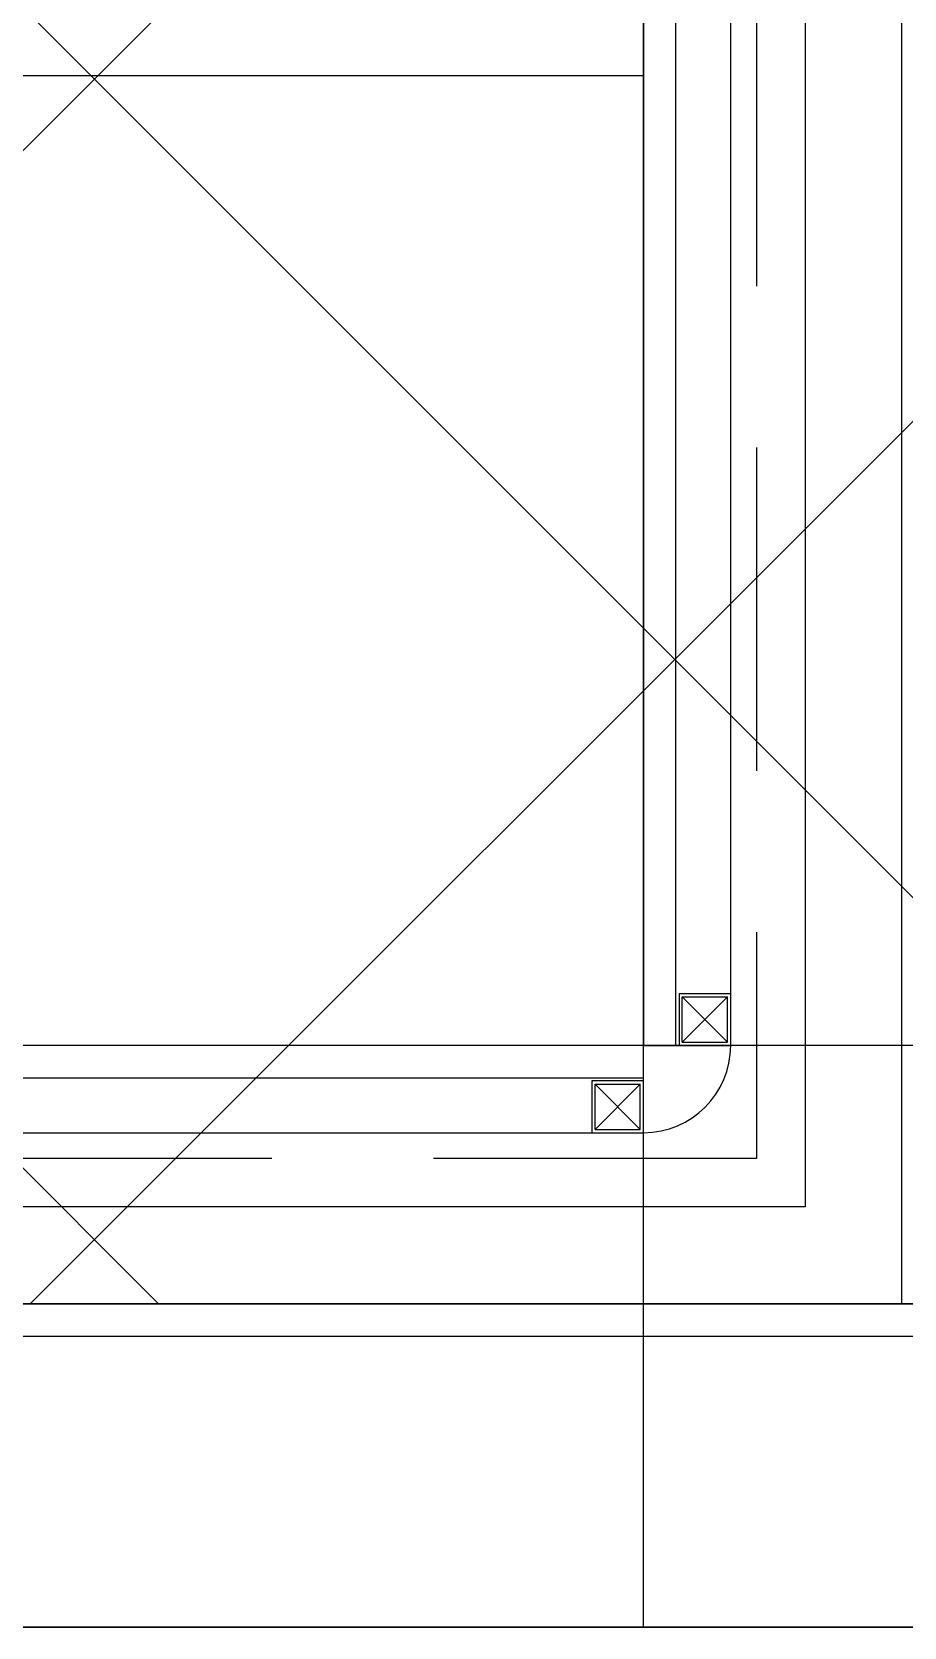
# Model space of a CAD drawing. Header units: millimetres. Extents: x 840000 to 1054178, y 0 to 59400.
# Drawn here: x 866802.8 to 867072.7, y 23570.7 to 24064.3 of the extents above; entities that cross this region are included whole.
import ezdxf
from ezdxf.xclip import XClip

# ---------------------------------------------------------------- set-up
doc = ezdxf.new("R2010")
doc.units = ezdxf.units.MM
doc.header["$LTSCALE"] = 100
doc.header["$XCLIPFRAME"] = 0
for name, pattern in [('X - 단위세대 확장형$0$CEN', [62, 60, -1, 0, -1]), ('X - 단위세대 확장형$0$HID', [1.5, 1, -0.5]), ('X - 평면도$0$CEN', [62, 60, -1, 0, -1])]:
    doc.linetypes.add(name, pattern=pattern)
for name, color, linetype in [('SYM', 7, 'Continuous'), ('X - 단위세대 확장형$0$A-CON', 2, 'Continuous'), ('X - 단위세대 확장형$0$A-ETC', 7, 'Continuous'), ('X - 단위세대 확장형$0$A-INS', 9, 'Continuous'), ('X - 단위세대 확장형$0$A-TILE', 253, 'Continuous'), ('X - 단위세대 확장형$0$AA-SSXM-STRS', 4, 'Continuous'), ('X - 단위세대 확장형$0$AA-WAXM-CONC', 2, 'Continuous'), ('X - 단위세대 확장형$0$AA-XXXX-CNTL', 1, 'X - 단위세대 확장형$0$CEN'), ('X - 단위세대 확장형$0$S-ELE', 4, 'Continuous'), ('X - 단위세대 확장형$0$S-HAT', 19, 'Continuous'), ('X - 단위세대 확장형$0$X-25$0$AA-FFXM-SANI', 4, 'Continuous'), ('X - 평면도$0$AA-XXXX-CNTL', 1, 'X - 평면도$0$CEN')]:
    doc.layers.add(name, color=color, linetype=linetype)
doc.layers.add('X - 단위세대 확장형$0$A-MC', color=171, linetype='Continuous', plot=False)

# ---------------------------------------------------------------- blocks, each defined once
blk = doc.blocks.new('X - 단위세대 확장형$0$A$C456C1CD8')
at = {"layer": 'X - 단위세대 확장형$0$A-ETC', "color": 8, "linetype": 'Continuous'}
for p, q in [((-26, 15, 0), (-26, 1, 0)), ((1, -12, 0), (1, -26, 0))]:
    blk.add_line(p, q, dxfattribs=at)
at = {"layer": 'X - 단위세대 확장형$0$A-ETC', "color": 8, "linetype": 'Continuous', "elevation": 0}
for points in [[(-10, 2300), (-10, 0)], [(1500, 1550), (1500, 0), (0, 0), (0, 2300), (1500, 2300)], [(-27, 2290), (-27, 0)], [(-12, 15), (-12, 1), (-26, 15), (-12, 15), (-26, 1), (-12, 1)], [(-27, 0), (0, 0), (0, -27)], [(0, -10), (0, 0)], [(0, -10), (1500, -10)], [(15, -12), (15, -26), (1, -12), (15, -12), (1, -26), (15, -26)], [(10, -27), (1500, -27)]]:
    blk.add_lwpolyline(points, dxfattribs=at)
for points in [[(-27, 0), (-11, 0), (-11, 16), (-27, 16)], [(0, -27), (16, -27), (16, -11), (0, -11)]]:
    blk.add_lwpolyline(points, close=True, dxfattribs=at)
at = {"layer": 'X - 단위세대 확장형$0$A-ETC', "color": 8, "linetype": 'Continuous'}
blk.add_arc((0, 0, 0), 27, 180, 269.9999, dxfattribs=at)
at = {"layer": 'X - 단위세대 확장형$0$A-TILE'}
blk.add_line((300, 0, 0), (300, 999.59, 0), dxfattribs=at)
at = {"layer": 'X - 단위세대 확장형$0$X-25$0$AA-FFXM-SANI', "color": 8, "linetype": 'X - 단위세대 확장형$0$HID', "elevation": 0}
blk.add_lwpolyline([(1535, 1550), (1535, -35), (-35, -35), (-35, 2335), (1535, 2335), (1535, 1550)], dxfattribs=at)
blk = doc.blocks.new('X - 단위세대 확장형$0$A$Cca1b3c21')
at = {"layer": 'X - 단위세대 확장형$0$A-ETC', "color": 8, "linetype": 'Continuous'}
for p, q in [((-130, -8242.52), (-130, -5842.52)), ((-1730, -8242.52), (-130, -8242.52))]:
    blk.add_line(p, q, dxfattribs=at)
at = {"layer": 'X - 단위세대 확장형$0$A-INS'}
blk.add_line((-100, -8272.52), (-3260, -8272.52), dxfattribs=at)
at = {"layer": 'X - 단위세대 확장형$0$AA-WAXM-CONC'}
blk.add_line((-100, -8362.52), (-100, -5842.52), dxfattribs=at)
at = {"layer": 'X - 단위세대 확장형$0$AA-XXXX-CNTL'}
blk.add_line((0, -8662.52), (0, 0), dxfattribs=at)
at = {"xscale": -1.000000000000001}
blk.add_blockref('X - 단위세대 확장형$0$A$C456C1CD8', (-180, -8192.52), dxfattribs=at)
at = {"layer": 'X - 단위세대 확장형$0$A-MC'}
for p, q in [((-180, -8662.52), (-180, -5632.46)), ((0, -8192.52), (-1904.86, -8192.52))]:
    blk.add_line(p, q, dxfattribs=at)
blk = doc.blocks.new('X - 단위세대 확장형$0$20220222-결로')
at = {"layer": 'X - 단위세대 확장형$0$A-CON', "color": 8}
blk.add_line((-24070, 220), (-24520, 220), dxfattribs=at)
at = {"layer": 'X - 단위세대 확장형$0$A-CON'}
blk.add_line((-24520, 210), (-24070, 210), dxfattribs=at)
blk = doc.blocks.new('X - 단위세대 확장형$0$A$C1DF1446A')
at = {"layer": 'X - 단위세대 확장형$0$S-HAT'}
h = blk.add_hatch(dxfattribs=at)
h.set_pattern_fill('ANSI37', color=256, scale=80)
h.set_pattern_definition([(45, (-184047.6, -56593.1), (-179.60512, 179.60512), []), (135, (-184047.6, -56593.1), (-179.60512, -179.60512), [])])
h.paths.add_polyline_path([(5420, -15400), (7940, -15400), (7940, -17030), (5420, -17030)])
at = {"layer": 'X - 단위세대 확장형$0$S-ELE', "elevation": 0}
blk.add_lwpolyline([(7940, -15400), (5420, -15400), (5420, -17030), (7940, -17030)], close=True, dxfattribs=at)
blk = doc.blocks.new('X - 단위세대 확장형', base_point=(-475.36, -286.73))
at = {"layer": 'X - 단위세대 확장형$0$AA-SSXM-STRS'}
blk.add_blockref('X - 단위세대 확장형$0$A$C1DF1446A', (38471.98, 56593.11), dxfattribs=at)
at = {"xscale": -1.000000000000001, "rotation": 90}
blk.add_blockref('X - 단위세대 확장형$0$A$Cca1b3c21', (38049.46, 39463.11), dxfattribs=at)
blk.add_blockref('X - 단위세대 확장형$0$20220222-결로', (70481.98, 39343.11))
blk = doc.blocks.new('X - 평면도', base_point=(-475.36, -286.73))
at = {"layer": 'X - 평면도$0$AA-XXXX-CNTL'}
blk.add_line((1287286.23, 39463.11), (1306511.98, 39463.11), dxfattribs=at)

msp = doc.modelspace()

# ---------------------------------------------------------------- block references
ref = msp.add_blockref('X - 평면도', (-439725.28, -16179.14))
XClip(ref).set_block_clipping_path([(1279249.9173513227, 15892.4151621314), (1363249.9173513227, 75292.4151621313)])

# ---------------------------------------------------------------- next in the draw order: block references
at = {"layer": 'SYM'}
ref = msp.add_blockref('X - 단위세대 확장형', (820274.72, -16179.14), dxfattribs=at)
XClip(ref).set_block_clipping_path([(27286.2339647645, 22495.2025850526), (88213.6007378809, 68689.6277392105)])

doc.saveas('drawing.dxf')
